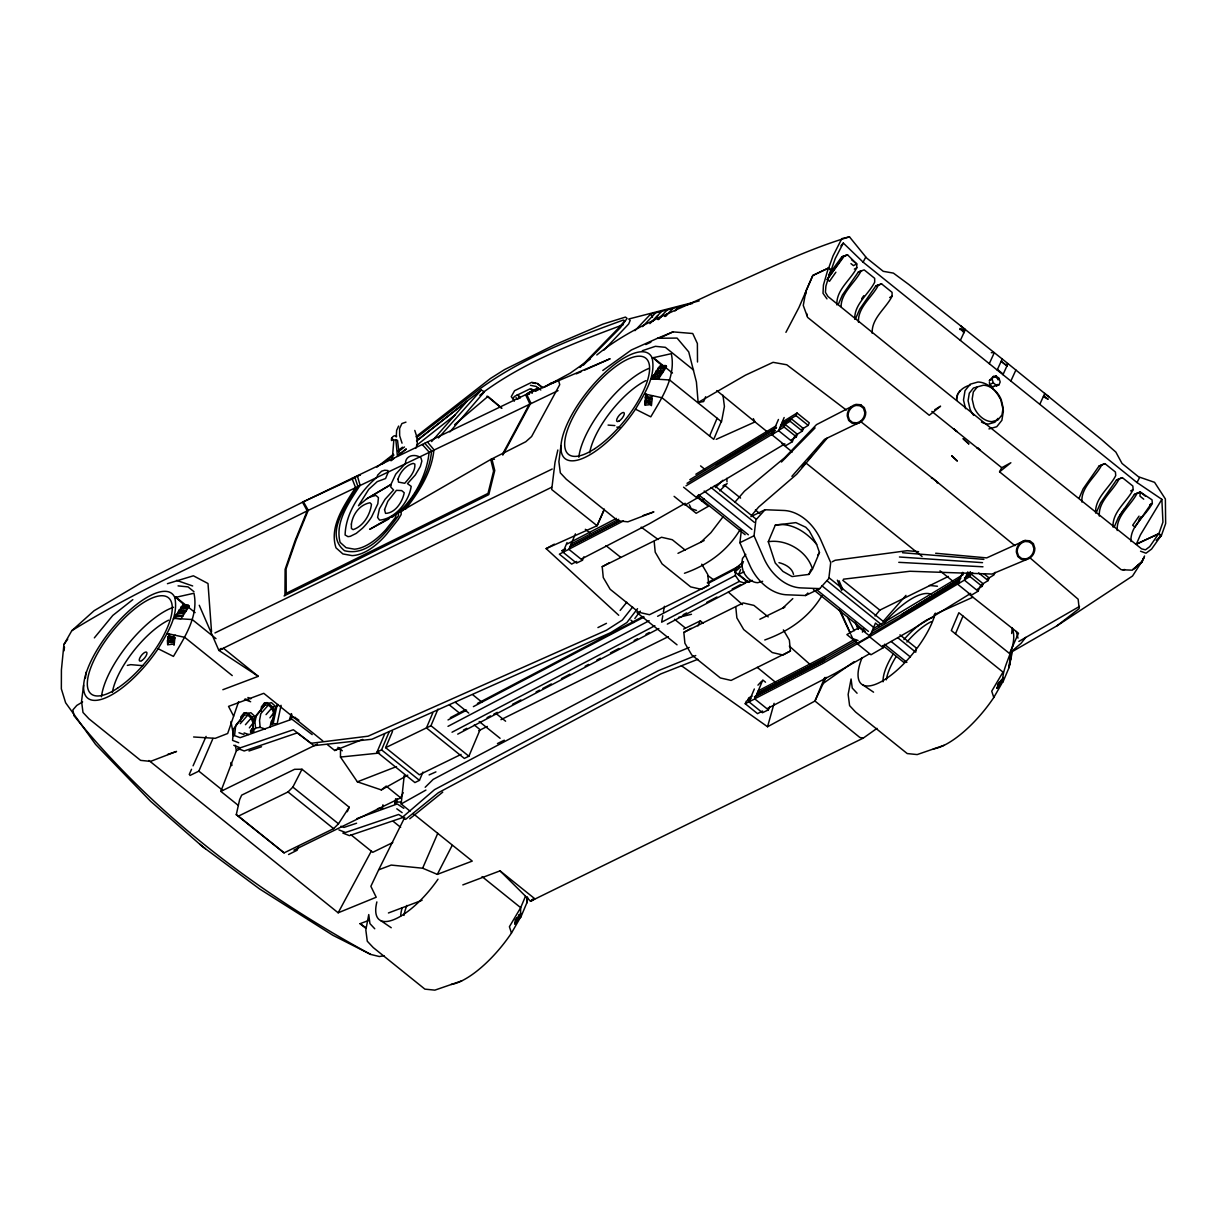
<?xml version="1.0" encoding="UTF-8"?>
<svg xmlns="http://www.w3.org/2000/svg" width="1227" height="1227" viewBox="0 0 1227 1227"><rect width="100%" height="100%" fill="white"/><g stroke="black" fill="none" stroke-linecap="round" stroke-linejoin="round"><path stroke-width="1.5" d="M407.763 775.157L381.321 789.927L357.379 781.829L340.477 757.059L340.493 749.866M747.749 581.184L745.065 583.3L739.375 581.383L735.372 575.494L735.372 569.098L739.406 565.923L707.289 582.794M451.015 984.468A67.132 24.571 -51.2 0 0 511.475 933.041L520.616 917.075L519.773 917.551A5.445 1.304 -64.6 0 0 520.509 916.86L520.677 907.673L525.463 896.339M933.333 748.915A67.132 24.571 -51.2 0 0 993.793 697.488L1002.934 681.506L1002.091 681.997A5.445 1.304 -64.6 0 0 1002.842 681.307C1001.615 664.727 1018.809 646.307 1012.244 628.009L1011.692 633.5M284.05 595.954L284.94 595.524L285.124 569.328L295.047 540.724L307.241 510.846L558.04 390.646M395.922 514.205L395.754 517.088L385.83 529.665A64.832 30.399 -61.5 0 1 354.419 549.175L346.106 547.702L340.109 542.365C334.726 521.536 349.434 501.92 360.109 485.278L357.348 475.785L360.37 475.202M398.484 512.717L398.407 515.831C386.244 532.457 368.238 556.751 344.542 550.724C323.315 533.99 348.085 503.147 357.885 486.352L354.741 477.027L357.624 476.49M401.214 511.153L401.137 514.558L398.069 519.665L386.658 534.098A70.445 35.629 -65.1 0 1 352.134 555.616L342.87 553.929L335.999 547.84C328.913 526.322 344.618 504.957 355.539 487.487L351.98 478.361M169.096 633.699C168.59 636.936 173.989 637.718 175.246 635.187M646.445 394.143C645.939 397.379 651.338 398.146 652.58 395.631M85.522 677.994L85.844 672.35M390.953 484.404L390.8 487.088L393.591 490.002L385.048 499.297L379.419 508.837L377.594 517.411L379.557 520.141C395.6 518.638 408.928 501.644 411.198 486.352L407.487 483.653L415.309 474.972L420.355 466.459L421.858 461.107L420.968 457.84L419.665 457.042C414.174 453.745 405.324 455.708 405.462 463.423L395.738 474.174L390.953 484.404L367.026 498.607L358.468 505.754L368.729 489.358L377.241 481.613L385.569 478.53L388.484 471.597L387.901 470.555L384.711 470.232L381.597 471.199L377.609 475.156L377.134 477.073C360.477 491.26 345.646 512.748 345.109 534.972L347.993 536.659L350.293 536.322L356.259 533.377L362.579 528.147A24.141 8.834 -51.2 0 0 371.582 516.95L377.839 503.76L378.437 497.656L375.907 495.401L369.818 497.042M240.569 721.292L240.829 716.859L243.713 713.27L246.55 712.611M250.477 731.998L252.777 727.887L253.069 723.04L251.167 718.148L247.808 715.08L244.265 715.004L235.753 725.234L234.556 735.587L240.139 737.672L291.934 719.206L312.179 734.59M261.136 711.246L261.397 706.829L264.28 703.224L267.118 702.565M273.437 716.231L273.636 712.994L271.734 708.102L268.376 705.034L264.833 704.958L256.32 715.188L254.971 722.32L255.599 728.01L253.544 730.632L252.823 726.2L254.219 718.685L264.833 704.958M970.112 385.14C963.379 386.75 955.787 392.579 957.014 400.324M392.272 459.512L393.852 439.833L397.517 440.278L399.327 455.386M1012.812 645.785L1012.919 644.973L1012.704 645.847M520.616 917.581L526.72 903.149L527.395 897.397M1002.934 682.028L1009.039 667.595L1009.714 661.844M527.043 900.802L526.95 901.676L527.641 898.225M1009.545 664.313L1010.143 660.187M1010.25 659.328L1010.404 658.347M1009.959 662.657L1010.143 661.077M1010.312 660.187L1010.588 657.457M1010.726 657.227L1010.849 656.123M1010.741 657.657L1010.404 658.577M1010.787 656.782L1010.987 655.816M1011.247 653.93L1011.14 655.034M1011.401 654.144L1009.361 665.847M1011.401 653.546L1011.861 650.678L1009.714 662.488M1011.815 652.074L1012.091 650.755M410.094 811.154L401.152 803.961L404.235 775.403M1009.606 662.626L1010.511 654.298L958.854 612.733L951.324 630.54L1002.996 672.105L991.723 691.169L993.793 697.488M645.816 401.014L646.184 397.901L647.074 398.959L652.258 398.392L651.89 401.505L649.865 401.582L649.39 402.839M646.966 402.64L648.27 400.708L648.025 402.732M650.387 402.916L651.307 401.704M650.893 401.428L649.344 400.554L649.052 403.054L651.767 402.517L651.414 405.631L650.525 404.588L645.325 405.155L645.693 402.042L648.316 402.993L648.608 400.493L644.788 401.183L645.019 405.125L646.322 401.306M750.893 516.644L765.034 509.742L783.317 510.447A43.835 32.178 64 0 1 821.277 541L830.71 562.58L828.823 578.5L819.713 588.623L805.556 595.524L787.305 594.819A43.835 32.178 64 0 1 749.344 564.282L739.896 542.687L741.369 530.294M819.713 588.623L801.461 587.917A43.835 32.178 64 0 1 763.485 557.365L754.038 535.77L755.924 519.849L765.034 509.742M64.003 650.847L64.479 647.058M516.49 919.544L517.411 917.658M516.598 920.541L514.757 923.962L516.659 920.863M517.457 919.1L516.291 921.14M997.106 688.194L998.042 684.221L997.827 685.034M997.52 684.865L999.269 682.12M999.775 684.298L999.928 683.178L998.456 685.954L999.714 683.991M998.916 684.988L997.076 688.408L998.977 685.295M999.1 683.623L999.637 681.982L998.655 684.344L1000.112 681.614L999.913 682.35M999.729 682.105L1001.385 680.034M1000.68 682.979L1000.971 680.724M1000.971 683.378L1001.83 679.267M83.62 685.126L81.549 701.261L82.991 712.442L88.927 718.807L140.599 760.372L150.553 761.384L176.535 751.445L167.639 754.436M395.646 798.67L394.803 804.206L396.643 801.983L397.073 798.731M560.969 445.57L558.883 461.705L560.34 472.886L566.276 479.236L617.948 520.815L627.902 521.828L653.884 511.889L643.209 515.463M584.758 370.063L610.126 358.744L525.585 394.711L303.422 501.766L140.982 582.963L94.111 610.709L71.795 630.693L63.911 644.528L61.411 669.911L61.35 688.868L65.614 702.749L95.568 744.375L150.538 801.216L202.424 846.523L259.51 888.9L332.747 935.219L370.631 954.407L379.373 956.539L384.051 955.741M1130.987 541.506C1129.868 525.908 1145.773 515.923 1152.337 503.377L1152.03 499.834L1140.251 492.027L1139.975 496.153L1143.733 499.19M604.052 510.202L597.089 525.723L551.705 489.527L555.018 462.334L557.84 450.002M289.557 719.497L291.305 717.488L291.781 714.16M278.084 704.497L275.001 708.531L271.857 724.743L273.146 723.608L277.103 705.034M968.41 593.638L1018.487 633.255L1009.652 653.101L1056.953 625.831L1132.536 576.015L1142.23 560.923M382.947 804.789L382.395 808.562L378.361 808.363L377.057 809.483M956.554 398.254L957.505 394.358M661.798 621.368L662.779 615.724M663.424 611.951L664.405 606.291M527.503 897.152L527.395 898.041M1011.984 651.169L1011.401 654.957M270.078 727.028L271.044 721.951L273.345 717.856M721.491 421.904L724.421 406.444L722.979 395.263M158.145 648.746C167.133 633.439 178.759 616.123 174.786 597.534L193.958 593.255C198.851 616.184 184.51 637.519 173.436 656.399L158.145 648.746A67.132 24.571 -51.2 0 1 89.617 699.344A67.132 24.571 -51.2 0 1 112.869 627.764A67.132 24.571 -51.2 0 1 174.786 597.534M526.72 903.149L527.457 899.652M635.494 409.174C644.482 393.867 656.108 376.566 652.135 357.962L671.307 353.683C676.2 376.628 661.859 397.962 650.785 416.843L635.494 409.174A67.132 24.571 -51.2 0 1 566.951 459.788A67.132 24.571 -51.2 0 1 590.218 388.192A67.132 24.571 -51.2 0 1 652.135 357.962M1009.039 667.595L1011.6 655.341L1011.14 651.706M349.204 807.228L338.483 823.792L333.606 828.639L284.097 852.872L236.274 814.682L239.633 799.605L241.673 795.142L294.572 769.314L301.995 769.252L325.692 788.102L349.204 807.228L347.272 811.722M182.102 605.908L183.268 604.681L184.863 605.08L182.67 605.847M661.092 365.615L659.789 366.873L660.617 365.109L662.212 365.523L660.939 365.447M681.414 665.724L767.55 726.752L774.099 703.301M394.864 803.578L395.922 799.943M1140.543 551.214L1146.018 553.208L1151.601 549.052L1160.972 535.831L1158.549 533.868L1149.714 546.644L1145.466 549.834L1141.57 548.837L949.422 394.818L827.964 296.505L825.418 292.302L825.909 286.075L830.74 270.109L828.302 268.161L823.44 285.001L823.01 293.299L826.952 298.882M281.075 705.31L277.179 723.823L273.146 723.608M289.664 719.053L291.274 713.623M1079.07 498.208L1083.15 488.821L1099.07 466.03L1104.929 463.622L1115.435 472.042L1115.726 475.585C1109.576 487.947 1094.607 497.993 1095.665 513.085M1096.478 512.211L1100.558 502.825L1116.478 480.033L1122.337 477.625L1132.843 486.045L1133.134 489.604C1126.984 501.95 1112.015 511.996 1113.073 527.104M1114.377 526.628L1118.472 517.242L1134.392 494.45L1140.251 492.027L1145.497 496.245M838.286 304.419L842.382 295.063L858.425 271.903L864.191 269.879L874.667 278.33L874.698 282.179C868.593 294.419 853.839 304.403 854.82 319.342M855.694 318.422L859.79 309.066L875.833 285.906L881.584 283.882L892.075 292.348L892.106 296.182C886.001 308.422 871.247 318.406 872.228 333.361M238.636 701.629L227.67 733.501L215.262 738.332L193.605 736.982M785.924 332.348L798.915 307.563L812.857 275.492L828.746 267.915L833.01 255.937L841.814 238.636L849.483 236.857L866.676 258.053L883.241 271.32L893.409 273.115L908.778 284.449L1005.112 361.305L1101.125 439.22L1115.864 452.103L1122.03 463.453L1138.503 476.782L1154.561 482.334L1165.374 498.975L1165.65 523.576L1161.386 535.57L1159.331 537.395M238.36 805.464L220.845 791.384L236.366 750.786L235.354 745.295M960.373 340.385L965.388 329.48L959.836 329.48M997.183 370.033L1002.229 358.99M1002.965 374.68L1007.996 363.637L1007.198 363.652M1015.895 370.017L1010.864 381.03M1039.79 404.297L1044.806 393.376M298.544 846.753L297.118 850.25L288.56 854.513M1139.561 477.564L1137 482.533L1161.862 499.343L1162.935 522.135L1158.917 533.576L1155.803 535.585M865.695 257.195L863.118 262.164L1137 482.533M705.663 396.72L703.654 401.582L698.148 402.456L696.415 381.996L688.73 351.919L677.059 338.069L657.503 338.284L631.338 350.002L602.794 370.493M824.743 677.488L814.958 701.031L767.55 726.752M422.947 772.074L419.45 780.357L414.925 782.565L377.026 752.074L384.726 733.838M377.026 752.074L381.551 749.866L389.25 731.629M461.076 754.406L419.343 774.789L385.631 747.672L392.502 731.415M432.748 712.994L426.444 727.933L464.343 758.424L468.883 756.215L480.094 729.666L474.266 724.973M385.631 747.672L430.968 725.724L437.978 709.129M583.899 556.813L582.442 560.264L576.552 563.116L562.994 552.196L567.043 542.595M562.994 552.196L568.883 549.343L575.432 533.852M697.78 497.733L708.439 506.26L696.169 513.285L685.54 504.772L697.135 498.07L698.592 494.619M794.406 436.781L792.32 441.72L785.571 445.754L771.844 434.695L778.593 430.677L784.145 417.517M779.206 430.017L784.114 427.027L785.188 424.481L797.397 434.297L796.323 436.843L791.43 439.849M780.326 427.257L790.127 421.26L791.2 418.714L803.409 428.53L802.335 431.076L795.817 435.094M781.308 424.557L795.986 415.57L797.059 413.008L809.268 422.84L808.194 425.386L801.676 429.389M752.427 580.417L747.243 581.828L734.896 571.905L736.813 567.395L743.501 561.613M742.872 563.116L741.599 566.122L734.896 571.905M748.639 582.304L738.639 574.42L740.663 569.619M768.286 541.721L775.295 525.141L795.863 522.625L805.756 527.227L809.268 530.938L816.63 544.343L819.467 552.564L812.458 569.144L808.9 574.405L792.059 576.552L782.949 571.429L775.234 563.024L768.286 541.721C786.369 538.791 807.504 551.322 812.458 569.144M762.596 711.016L757.534 713.639L745.234 703.731L746.277 701.231L749.651 699.482M769.835 706.415L768.378 709.866L762.473 712.718L748.915 701.798L754.329 688.991M748.915 701.798L754.82 698.945L762.811 680.003L765.525 682.197M808.9 574.405L811.001 569.42M862.397 632.12L863.808 628.761M884.636 644.313L883.179 647.764L870.971 654.758L857.428 643.868L869.636 636.874L875.464 623.071L879.529 626.337M980.174 586.261L978.088 591.184L971.339 595.218L957.612 584.175L964.361 580.141L967.827 571.92M965.02 579.527L969.913 576.521L970.986 573.975L983.195 583.791L982.121 586.353L977.229 589.359M981.615 584.604L988.134 580.57L989.207 578.024L983.778 573.669M995.066 572.334L993.993 574.88L987.49 578.899M709.589 436.014L717.12 418.223M955.465 633.853L962.98 616.061M993.318 376.413L989.253 380.615L992.122 379.22L993.318 376.413L996.171 376.06L999.023 378.361L1000.189 381.965L998.993 384.772L996.125 386.168L997.29 384.45M189.94 775.495L198.835 771.139L212.961 738.455M148.942 760.51L338.161 912.796L376.214 897.244L370.861 886.308L378.683 869.82L391.198 865.081L422.64 868.21L437.778 833.302M771.844 434.695L778.455 419.465M957.612 584.175L962.75 572.319M184.617 605.632L189.173 605.985A1.702 1.058 -11.8 0 0 188.391 605.524L185.231 605.571M663.071 365.953L663.96 365.661A2.209 1.058 -10.1 0 1 665.448 365.585L666.522 366.428A1.702 1.058 -11.8 0 0 665.74 365.968L662.58 365.999M604.313 509.098L597.089 525.723L546.153 548.622L618.73 615.279M189.234 774.498L191.535 769.298M193.068 765.832L206.105 736.399M826.093 677.335L814.958 701.031L859.82 737.458L863.225 738.133L876.998 728.363M1143.549 558.132L1141.923 561.552L1133.119 569.374L1142.092 561.889L1144.239 557.181M398.637 426.045L396.643 430.34L396.229 436.965L396.658 436.045C391.336 433.806 390.002 443.622 392.87 439.588M415.692 448.392L417.241 445.079L417.18 437.901L414.787 430.416M697.964 625.908L700.326 620.862L703.24 623.255M989.284 363.667L994.315 352.655L991.309 352.67M1143.012 559.282L1144.576 556M293.882 850.158L400.677 797.841L403.177 792.734M378.683 869.82L404.772 817.32M236.274 814.682L238.421 816.124L288.023 791.952L292.854 787.09L301.995 769.252M422.64 868.21L437.318 874.376L452.149 845.464M863.118 262.164L843.317 243.038L835.28 258.498L831.231 269.909L828.746 267.915M502.717 453.852L529.711 403.53L525.585 394.711L529.374 394.312M502.794 455.11L530.816 402.993L526.613 394.22M999.56 471.843L1001.753 467.702L1010.864 462.748L999.56 471.843L1121.217 569.727L1132.291 570.172L1142.092 561.889M183.038 605.816L184.71 605.218L183.743 605.172C180.522 606.89 186.458 606.675 184.081 608.515L182.424 608.362L182.869 607.687M661.614 366.152L663.531 366.382A1.779 1.104 -11.8 0 1 664.482 366.091L666.353 366.858L663.792 370.937L657.641 370.401L659.206 368.023L661.43 368.944C663.347 366.965 657.381 366.766 662.059 365.661M338.161 912.796L371.428 850.94M520.616 913.087L519.527 917.275L520.616 916.554M1002.934 677.534L1001.846 681.721L1002.95 681M1161.862 499.343L1140.389 534.926L1136.294 544.297L1158.917 533.576L1161.386 535.57M998.057 379.925L999.023 378.361L997.934 378.882L996.477 377.701M181.857 607.595L180.292 609.957L186.443 610.509L189.004 606.429L187.133 605.663A1.779 1.104 -11.8 0 0 186.182 605.954L184.265 605.709M179.495 613.301L180.691 612.028L182.209 612.595L180.522 613.377M182.869 608.224L183.835 607.227L183.866 608.301M181.949 613.515L183.835 612.304L182.976 613.607M653.792 376.198L652.212 378.591L658.378 379.128L659.957 376.735M654.282 375.462L657.12 371.183L659.559 371.398L656.414 373.882L658.654 373.146L660.525 374.25L661.614 372.594L660.264 372.487L660.893 371.52L663.27 371.735L660.433 376.014L654.789 376.842M654.819 376.29L654.359 376.98L658.93 376.658M660.494 372.671L659.282 373.944L661.184 372.732M658.27 377.149L659.681 376.137M659.42 375.922L659.865 375.247L655.739 374.895L653.147 375.554L651.89 378.56L654.697 375.692M1124.193 509.052L1119.76 515.386M817.688 555.187L819.467 552.564M835.894 272.195L829.498 281.305L827.197 279.48L843.271 256.351L846.277 255.461M828.808 274.71L841.799 256.857L847.55 254.833L856.753 263.928L856.799 267.762C850.679 280.001 835.924 289.986 836.906 304.94M861.17 270.768C855.265 282.731 841.247 292.317 841.078 306.581M878.578 284.771C872.474 297.133 857.489 307.195 858.501 322.272M861.661 298.728L863.777 295.692M1101.769 464.88C1095.634 477.104 1080.803 487.104 1081.907 502.073M1119.177 478.883C1113.042 491.107 1098.211 501.107 1099.315 516.076M1137.076 493.3C1130.957 505.524 1116.125 515.509 1117.23 530.493M1139.039 516.122L1132.674 525.248L1134.96 527.104L1151.049 504.006M63.911 644.528L67.73 639.098M827.197 279.48L844.544 255.722M1138.978 519.558L1141.141 516.598M634.834 618.485L640.31 611.138M723.163 516.613L710.908 532.687L700.632 542.395M249.357 727.872L253.069 723.04M269.925 717.826L273.636 712.994M637.534 608.684L626.874 622.549L610.847 632.565L371.934 739.252L313.974 745.633L297.241 732.887L244.188 750.97L237.67 748.439M740.019 529.788C727.366 550.923 707.504 565.248 684.451 573.27M821.921 595.693C809.053 617.503 788.286 631.629 764.758 639.973M1025.711 637.396L1021.14 643.27L1009.652 653.101M632.595 607.058L622.334 620.049L606.46 630.249L368.131 736.185L311.06 743.286L293.345 729.743L240.262 747.826L233.759 745.28M516.95 917.689L515.294 919.759L514.788 923.762L516.444 921.692M519.144 914.928L517.641 917.535M519.067 915.587L518.208 918.916L518.73 918.271M518.653 918.195L519.266 914.775L518.745 918.977L516.95 921.216L518.852 918.118M516.521 921.017L517.595 918.732L516.981 921.002L518.638 918.931M1001.477 680.08L1000.526 683.362L1000.971 682.626M998.701 684.881L999.775 683.531M1001.063 683.424L999.284 685.663L1001.171 682.549M244.265 715.004L233.651 728.731L232.563 740.372L238.713 742.749M250.415 730.847L252.777 727.887M254.066 728.945L251.182 732.534L254.035 731.875M745.786 554.343L742.519 558.408L741.568 564.343L743.117 570.969A16.841 12.362 64 0 0 757.703 582.702L762.642 581.307M958.18 393.238L960.235 390.677M977.336 386.919L973.333 391.904L972.167 399.174L974.054 407.272A20.614 15.123 64 0 0 991.907 421.643L997.965 419.925L1001.968 414.941L1003.134 407.686L1001.232 399.573A20.614 15.123 64 0 0 983.379 385.217L973.456 388.008L969.299 393.177L968.088 400.708L970.051 409.128A21.396 15.706 64 0 0 973.701 415.386M997.98 418.376L994.867 422.257L988.594 424.036A21.396 15.706 64 0 1 981.431 422.073M620.156 610.433L626.813 602.212M402.502 510.831C416.413 493.515 429.665 473.591 431.597 450.907L424.757 443.284M405.385 509.358C418.882 491.95 431.858 472.165 433.929 449.711L427.425 442.011M875.035 615.985L879.836 610.126L948.394 576.429M802.197 467.088L805.817 462.656M808.24 459.696L811.875 455.278M815.51 450.846L817.918 447.886M821.553 443.468L823.977 440.508M94.341 637.871L112.792 615.433L132.823 599.62M751.63 515.371L758.608 507.073L796.645 474.282L827.427 437.855M449.88 431.919L484.389 391.796L481.245 390.033L416.551 440.754M840.878 245.875L843.317 243.038M734.789 502.334L744.467 491.168L784.59 457.763L816.476 424.649L851.507 406.582M245.461 724.697L251.167 718.148M266.029 714.651L271.734 708.102M240.262 723.685L247.808 715.08M268.376 705.034L260.83 713.639L259.541 720.418L260.139 727.366L265.247 729.007M883.379 621.153L905.971 595.356M431.613 441.582L467.257 401.045L416.628 440.953M791.906 476.321L824.59 439.343L861.492 421.49M438.468 437.962L481.245 390.033M931.462 478.346L931.999 477.763L1014.836 545.632M937.244 483.009L937.781 482.41L860.372 421.321M805.556 595.524L807.841 592.994M697.013 498.469L699.451 495.861M757.964 685.141L761.599 681.292M634.942 330.661L650.617 314.112L692.626 303.422M642.534 326.612L655.601 312.9M665.08 316.489L667.626 313.805L665.08 316.428M701.583 501.322L704.083 498.699M649.911 323.606L661.614 311.397M658.301 319.097L667.396 309.771M580.095 367.44L618.224 328.437L624.834 320.784L623.255 320.078C573.684 338.131 522.779 357.686 479.818 388.882L416.505 437.686M603.899 350.14L628.684 323.989L630.172 320.4L628.761 319.005L699.175 300.906M665.371 316.259L673.056 308.422M583.423 365.171L620.341 327.716L627.074 318.391L625.494 317.072L602.932 324.112L554.604 344.848L504.619 369.557L490.493 378.468L416.045 436.628M781.461 462.027L815.096 427.901M674.988 310.968L679.022 306.965M425.186 787.274L433.192 779.375L658.332 660.264L689.206 647.442M715.372 487.594L722.872 480.278M719.666 490.861L727.166 483.53M1156.217 540.371L1160.972 535.831M533.085 899.958L530.555 901.201L500.033 870.863L462.824 884.897M792.811 598.607L782.519 608.316L784.851 607.089M863.225 738.133L530.555 901.201L533.07 898.962M454.573 424.711L487.963 396.428L501.889 408.208M222.854 689.712L258.284 676.338L218.851 650.387L221.136 648.5L218.851 650.387L199.249 605.264M596.797 354.986C631.046 326.98 673.362 312.103 712.795 293.1C758.117 274.004 802.397 250.814 849.483 236.857M409.757 818.792L442.748 792.136M416.52 445.416L455.202 414.864M398.76 455.033L406.214 449.174M390.984 460.8L393.99 458.438M398.499 454.895L406.03 449.005M381.321 789.927L385.569 786.599M376.919 467.15L393.468 454.235M397.977 450.723L402.502 447.195M479.849 395.324L484.389 391.796M1056.953 625.831L1079.177 608.623L1078.15 599.221L1029.898 557.779M381.842 464.404L393.898 455.11M398.422 451.628L404.45 446.981M483.637 392.042C525.463 361.551 575.11 342.578 623.316 324.68M535.57 391.152L539.604 389.066M590.34 358.959L570.34 373.085L547.058 385.723M822.703 683.776L854.007 661.752M544.405 387.349L547.518 385.217M71.795 630.693C146.596 584.251 228.728 550.417 307.241 510.846L302.532 502.211M1079.515 606.414L1018.855 641.43M963.318 574.543L873.578 628.5M872.504 631.031L901.952 614.328L960.618 578.101M967.137 574.083L970.388 572.073M970.726 593.377L912.136 629.482L882.596 646.322M775.863 426.014L695.847 474.22M782.381 422.011L797.059 413.008M776.415 427.563L689.819 479.696M784.897 443.852L696.691 496.72M901.952 614.328L960.695 578.239M967.213 574.221L970.48 572.211M869.744 634.65L900.833 616.997L959.575 580.985M964.468 577.978L970.986 573.975M900.894 616.859L959.606 580.785M966.14 576.767L972.658 572.764M958.486 583.531L870.25 636.384M716.016 464.711L776.492 427.702M781.4 424.711L791.2 418.714M775.387 430.462L687.043 483.3M774.314 433.008L685.97 485.846M934.759 409.695L940.572 406.183L929.268 415.278L807.611 317.394L803.271 305.431L805.863 291.136L812.795 275.431L828.302 268.161M82.623 701.936L76.78 705.433L72.868 709.927L74.003 715.724C154.265 815.081 258.912 893.563 370.631 954.407M366.505 498.975L390.938 484.68M698.148 402.456L745.433 375.186L773.071 362.333L786.768 364.772L846.308 410.033M722.841 486.015L725.724 484.358M685.218 503.269L649.16 523.868L581.782 558.837M853.915 639.727L826.062 655.632L758.24 690.832M856.063 640.525L824.973 658.193L757.197 693.332M856.584 642.258L823.854 660.862L754.452 696.844M858.777 642.933L822.719 663.531L755.341 698.485M869.483 653.792L835.035 673.439L767.642 708.393M532.61 390.462L527.533 393.499L537.993 387.824L540.816 389.987M327.272 744.513L334.726 750.51L339.496 747.81M401.152 803.961L425.922 790.081M854.36 269.112L856.799 267.762M889.667 297.532L892.106 296.182M517.947 395.094L520.263 397.655L517.303 399.296L516.015 397.579M555.57 381.168L558.76 381.26L559.742 384.634L531.613 436.521L525.769 441.751L490.723 459.481L369.664 529.358L388.913 518.944M701.737 564.19L707.734 574.435L708.792 585.279L649.466 614.727L638.715 612.258L610.126 589.251L603.27 577.549L602.212 566.705L609.574 562.626M602.212 566.705L661.537 537.257L672.289 539.727L685.157 550.079M708.792 585.279L701.43 589.359L690.678 586.889L662.074 563.883L655.218 552.181L654.16 541.322M783.363 629.88L789.36 640.111L790.433 650.97L731.093 680.418L720.341 677.948L691.752 654.942L684.896 643.239L683.838 632.38L691.2 628.316M683.838 632.38L743.163 602.932L753.915 605.402L768.209 616.905M790.433 650.97L783.056 655.034L772.304 652.565L743.715 629.558L736.86 617.871L735.786 607.012M546.153 548.622L554.343 544.159M530.555 901.201L534.895 898.824L500.033 870.863M392.134 517.211C411.766 503.975 427.165 475.754 429.082 452.042L422.257 444.496M1130.634 490.923L1133.134 489.604M1149.822 504.711L1152.337 503.377M450.355 717.657L465.57 709.681M477.395 703.47L643.055 616.506M448.008 719.942L466.613 710.188M473.377 706.629L644.098 617.012M708.332 583.285L735.372 569.098M448.008 726.338L649.16 620.739M657.611 616.307L735.372 575.494M452.027 732.228L654.865 625.739M661.629 622.196L739.375 581.383M463.423 730.096L466.812 728.317M487.088 717.672L490.478 715.893M493.852 714.129L497.242 712.35M512.457 704.359L520.908 699.927M536.122 691.936L539.497 690.172M542.871 688.393L551.322 683.96M561.475 678.638L569.926 674.19M585.141 666.215L588.515 664.436M596.966 660.003L600.356 658.224M610.494 652.902L618.945 648.454M634.16 640.479L637.534 638.7M645.985 634.267L649.374 632.488M683.178 614.742L686.553 612.963M706.844 602.319L716.982 596.997M732.197 589.006L740.648 584.573M744.022 582.794L747.412 581.031M457.717 734.145L658.868 628.561M667.319 624.114L745.065 583.3M567.288 543.914L616.445 518.392M571.322 543.914L618.73 519.297M561.813 550.8L565.187 549.036M570.264 546.414L619.359 520.954M562.104 550.8L565.463 549.052M570.524 546.429L619.39 521.046M564.405 551.552L559.359 554.175L571.659 564.083L576.721 561.46M569.466 548.929L623.377 520.954M832.197 561.797L835.142 560.279L907.29 550.678L918.64 551.705M752.12 696.108L748.731 697.856L747.672 700.356L751.062 698.608M757.197 693.47L824.927 658.301M754.712 696.859L823.792 660.97M745.234 703.731L750.28 701.108M597.932 627.58L606.46 623.347M284.94 595.524L488.806 494.619L494.757 470.524L491.858 458.852M478.775 730.678L487.303 726.43M500.969 719.666L668.286 636.66M551.521 487.334L221.397 649.16M683.562 629.114L700.326 620.862M236.366 750.786L239.786 749.099M220.845 791.384L317.471 744.053M497.441 743.562L504.328 740.203M995.097 376.582L996.171 376.06L995.726 377.103L992.674 377.072M989.407 382.026L989.683 384.588L993.287 382.824L996.14 385.125L998.993 384.772M989.683 384.588L992.52 386.888L996.14 385.125M677.979 553.331L704.145 540.555M739.896 542.687L754.038 535.77M738.639 574.42L743.915 571.859M748.501 582.365L752.059 580.632M759.866 619.252L784.39 607.273M392.763 842.55L372.747 852.32L350.784 834.651M214.955 632.933L552.211 469.021M716.231 439.343L755.019 421.919L766.936 431.536M934.161 614.696L972.888 597.227M354.71 477.84L303.422 501.766L308.238 510.279L296.029 540.187L286.09 568.837L286.228 593.285L488.009 493.407L493.591 471.076L490.723 459.481L494.466 459.251M645.785 344.557L650.877 342.18M659.39 338.207L672.994 331.873L692.749 333.514L697.381 343.514L697.503 362.011M1136.478 544.006L1158.549 533.868M843.424 579.19L909.928 571.261L992.029 574.052L1026.048 559.742A10.874 10.107 -60.8 0 0 1034.852 548.239L1033.395 543.653L1029.836 540.8L1025.143 540.447L986.723 557.886L935.664 553.254M429.113 774.927L435.922 771.89M576.307 373.836L581.383 371.566M1104.929 463.622L1099.07 466.03M1122.337 477.625L1116.478 480.033M1140.251 492.027L1134.392 494.45M218.851 650.387L223.651 648.393L258.284 676.338M657.503 338.284L672.994 331.873M695.755 655.525L658.255 670.709L434.573 789.636L402.701 817.029L398.637 814.467L345.508 832.489L338.943 829.927M847.55 254.833L841.799 256.857M881.584 283.882L875.833 285.906M185.722 605.509L186.611 605.233A2.209 1.058 -10.1 0 1 188.099 605.141L188.36 605.202M697.795 659.313L660.755 673.945L438.376 792.703L405.616 819.36L402.548 817.611L349.388 835.633L342.839 833.056M334.726 750.51L362.732 739.39M357.379 781.829L396.536 766.584M437.318 874.376L472.257 861.093L413.054 813.532M365.845 928.348L360.063 923.686L368.928 920.342M388.422 912.98L422.073 900.281M549.067 384.143L554.374 382.164M550.202 383.576L555.478 381.628M540.509 388.744L539.527 389.097L536.306 386.49L530.463 385.309M356.98 818.562L397.241 803.946L403.821 808.332M944.008 745.326L917.167 754.574L907.213 753.562L855.541 711.997L849.605 705.632L848.148 694.451L851.078 679.006L852.259 688.071L857.075 693.224M461.689 980.894L434.849 990.143L424.895 989.131L373.223 947.551L367.272 941.201L365.83 930.02L368.76 914.56L369.94 923.624L374.756 928.778M405.953 422.134L401.904 423.545L399.588 428.514L399.649 435.708L402.042 443.177M391.459 438.269L392.64 438.898M248.989 750.985L261.535 746.737M642.258 350.738L655.417 346.321L665.371 347.333L693.592 370.048M356.582 823.225L343.989 827.412L340.876 826.231M858.425 271.903L861.707 270.876M167.424 583.684L193.391 575.8L208.007 583.515L211.535 631.721M988.947 428.929L996.738 426.72L1001.892 420.309L1003.395 410.953L1000.956 400.523M678.5 617.38L691.476 614.282M268.59 703.316L271.428 702.657L275.523 706.384L272.685 707.043L268.59 703.316L264.28 703.224M248.023 713.347L250.86 712.703L254.955 716.43L252.118 717.089L248.023 713.347L243.713 713.27M127.347 665.402L130.722 664.651L142.715 665.663M992.52 386.888L993.609 386.674M255.599 728.01L260.139 727.366M1122.782 569.788L1124.898 569.527M661.966 366.075L665.724 365.661M340.477 757.059L379.557 753.025M775.295 525.141C791.354 521.92 806.814 532.441 816.63 544.343M291.305 717.488L295.278 717.366M396.643 801.983L400.523 802.075M650.739 379.281L652.396 378.959A3.098 1.933 -11.8 0 1 653.838 378.99L669.589 379.971L721.246 421.551L713.731 439.358L662.059 397.778L646.108 394.281A5.445 4.463 -28.1 0 0 646.353 395.754L644.635 393.729M173.39 618.853L175.047 618.515A3.098 1.933 -11.8 0 1 176.489 618.546L192.24 619.543L215.998 638.653M898.777 562.334L982.98 566.797M899.437 556.997L982.52 562.641M608.071 425.079L614.865 425.585M1026.048 559.742L1021.355 559.389L1017.797 556.537L1016.324 551.966A10.874 10.107 -60.8 0 1 1025.143 540.447M902.551 552.733L983.885 559.374M929.36 585.432L937.428 586.245M178.068 585.877L188.022 586.889L193.958 591.675M616.798 427.103L620.248 427.61M532.533 382.87L535.862 383.514M167.286 633.285L169.019 635.325A5.445 4.463 -28.1 0 1 168.759 633.838L184.71 637.334L232.24 675.586M531.107 389.296L533.76 390.033M778.961 562.656C785.065 564.159 791.982 567.779 793.532 574.374M696.507 510.463L691.23 508.668L689.344 504.772M244.096 732.933L248.774 734.528M176.596 580.356L192.67 585.969M858.026 640.494L852.765 638.638L850.94 634.727M238.958 732.749L243.974 734.528M244.48 699.39L250.645 701.752M245.385 698.991L248.774 700.387M247.9 697.488L250.829 698.823M1003.226 374.128L997.444 369.48M1043.425 396.643L1048.165 399.296L1043.824 395.784M863.164 685.111L873.563 692.181M380.845 920.664L391.244 927.75M360.063 923.686L366.229 927.888M295.968 718.117L298.959 720.264M396.796 808.808L402.149 812.673M641.184 527.15L658.178 539.497M707.611 575.417L713.792 579.911M1007.091 365.937L1001.247 361.444M1044.714 393.622L1049.146 396.888M585.31 529.282L589.742 532.779M605.969 545.647L620.724 557.334M337.9 747.274L342.302 750.786M537.533 383.821L541.552 387.042M535.984 390.615L529.987 388.882L514.297 396.52L513.177 398.637L514.297 400.861M630.893 620.172L633.792 622.488M338.483 823.792L292.854 787.09M238.421 816.124L284.097 852.872M964.391 331.888L960.035 328.391L963.993 332.732M850.94 263.606L853.455 265.615L856.753 263.928L851.507 259.695M922.06 556.46L805.664 462.794M940.005 570.846L953.456 581.644M333.606 828.639L288.023 791.952M931.845 411.444L1001.753 467.702M795.986 415.57L808.194 425.386M790.127 421.26L802.335 431.076M978.64 572.932L988.134 580.57M784.114 427.027L796.323 436.843M969.913 576.521L982.121 586.353M778.593 430.677L792.32 441.72M964.361 580.141L978.088 591.184M653.239 357.578L672.473 373.054M700.571 465.892L705.019 469.466M724.267 484.972L740.571 498.085M755.387 510.003L759.835 513.576M842.796 580.325L879.836 610.126M714.451 485.585L756.231 519.205M828.992 577.748L885.173 622.948M899.943 634.85L916.216 647.933L915.756 652.212L898.026 637.933M711.016 487.472L754.283 522.288M827.059 580.831L881.753 624.85M704.16 491.03L751.906 529.435M821.707 585.601L873.44 627.242M891.185 641.522L910.403 656.982M699.129 495.171L748.363 534.788M816.676 589.742L868.409 631.384M884.682 644.466L906.86 662.319L903.609 662.212L882.919 645.555M697.381 496.26L745.126 534.681M813.424 589.65L865.173 631.276M683.592 487.18L697.135 498.07M869.636 636.874L883.179 647.764M542.978 387.839L537.564 383.484L531.736 382.303L514.573 390.707L511.26 396.658L514.251 400.769M674.098 496.352L684.927 505.064M674.513 619.267L684.911 627.641M568.883 549.343L582.442 560.264M754.82 698.945L768.378 709.866M636.92 612.549L677.028 644.819M472.916 694.896L481.828 702.074M496.674 714.022L505.601 721.2M455.355 702.304L468.76 713.102M479.205 721.507L500.079 738.301M449.481 705.034L459.68 713.24M430.968 725.724L468.883 756.215M381.551 749.866L419.45 780.357M175.89 597.135L195.124 612.61M322.839 740.939L263.759 693.316L228.544 706.384L233.621 716.108M482.058 876.599L520.677 907.673L509.404 926.722L511.475 933.041M393.33 821.446L400.662 827.335M198.835 771.139L222.654 790.326M1007.03 366.091L1001.309 361.29M781.829 443.56L792.259 451.981M386.122 786.047L400.677 797.841M757.243 667.365L776.231 682.872M716.798 390.6L755.019 421.919L753.332 418.652M486.981 396.152L501.475 408.131M530.693 391.95L532.242 393.253M961.032 325.999L965.281 329.71M652.825 357.64L659.697 363.667M175.476 597.196L183.728 604.436M728.347 592.074L742.519 604.635M789.314 646.092L810.572 664.927M517.273 394.573L520.263 397.655M650.617 314.112L652.534 317.164M847.688 617.304L854.191 630.709M839.069 609.512L850.158 633.055M855.127 622.074L858.317 628.899M840.556 611.153L850.48 633.485M839.053 580.8L842.719 589.328M837.351 580.172L841.753 590.402M856.047 624.16L858.317 629.405M272.685 707.043L274.986 712.994M252.118 717.089L254.418 723.04M992.122 379.22L993.287 382.824M232.01 765.326L231.105 762.519L231.29 765.679M1016.278 631.476L1017.996 638.117M205.461 848.777L199.679 844.115M965.542 408.698L963.502 399.987L965.02 390.646L970.174 384.22L977.965 382.011A26.549 19.479 64 0 1 1000.189 398.836M230.967 721.522L233.667 736.154M806.737 313.529L806.998 315.707M395.83 439.542L397.425 456.275M726.752 478.331L727.028 481.797M578.822 457.211A66.197 24.233 -51.2 0 1 649.068 368.376M589.712 452.778A56.197 20.568 -51.2 0 1 645.923 380.615M101.473 696.767A66.197 24.233 -51.2 0 1 128.022 644.359A66.197 24.233 -51.2 0 1 173.528 607.273M112.363 692.35A56.197 20.568 -51.2 0 1 168.574 620.187M935.311 613.117A56.948 20.844 -51.2 0 1 883.701 680.233A56.948 20.844 -51.2 0 1 862.136 657.58M884.053 623.009A56.948 20.844 -51.2 0 1 931.339 594.359M886.308 679.85A45.031 16.472 -51.2 0 1 896.139 656.583M906.937 642.012A45.031 16.472 -51.2 0 1 931.416 621.583M883.057 681.813A45.031 16.472 -51.2 0 1 893.133 654.16M903.931 639.589A45.031 16.472 -51.2 0 1 933.824 617.12M438.008 879.192A56.948 20.844 -51.2 0 1 393.008 919.943A56.948 20.844 -51.2 0 1 376.873 901.922M403.99 915.419A45.031 16.472 -51.2 0 1 406.904 905.434M400.708 916.017A45.031 16.472 -51.2 0 1 402.165 907.873M384.542 509.65L385.539 513.377C395.324 513.193 402.609 501.598 404.22 492.733L401.689 490.601L396.413 490.34L387.839 501.291L384.542 509.65M398.008 479.159L398.499 482.119L404.726 483.285C409.327 477.963 415.508 471.613 414.849 464.097L413.177 463.392C405.784 465.355 400.232 472.027 398.008 479.159M805.924 291.182L805.357 294.679L805.924 291.182M351.382 524.067L351.397 528.454L353.069 529.65C363.453 526.26 370.186 514.68 371.474 504.297L369.956 502.748C359.695 504.742 352.855 514.036 351.382 524.067M167.439 640.739L167.67 644.681L168.068 641.322L169.387 641.43L167.439 640.739M167.93 636.614L168.145 640.555L168.544 637.212L169.863 637.304L167.93 636.614M168.344 641.598L167.976 644.712L173.176 644.144L174.065 645.187L174.433 642.074L171.703 642.611L171.995 640.111L174.541 641.061L174.909 637.948L173.789 638.838L169.725 638.515L168.835 637.473L168.467 640.586L171.259 640.065L170.967 642.549L168.344 641.598M169.679 641.66L170.691 642.288L170.921 640.264L169.679 641.66M170.139 637.764L173.513 638.561L174.94 637.718L170.139 637.764M172.102 641.859L174.449 641.828L172.102 641.859M172.823 644.359L172.823 644.359M645.279 397.057L645.494 400.999L645.893 397.64L647.212 397.747L645.279 397.057M647.488 398.208L650.862 399.005L652.289 398.146L647.488 398.208M650.172 404.803L650.172 404.803M661.675 367.931L660.203 368.652L661.675 367.931M187.501 607.212L186.55 608.73L184.878 608.577L186.228 606.874L187.501 607.212M664.85 367.655L663.899 369.174L662.227 369.02L663.577 367.302L664.85 367.655M956.216 430.708L953.471 428.744L956.983 431.582L956.216 430.708M963.21 438.791L968.763 443.867L963.21 438.791M977.796 448.07L980.358 450.37L976.845 447.548L977.796 448.07M175.798 615.11L174.541 618.117L176.243 615.555L177.578 615.678L175.798 615.11M179.111 610.095L176.611 615.003L179.556 610.54L182.332 610.785L179.111 610.095M181.213 606.951L179.97 609.926L181.657 607.396L182.992 607.503L181.213 606.951M176.443 615.755L174.863 618.147L181.029 618.684L182.608 616.307L176.443 615.755M179.771 610.739L176.933 615.034L183.084 615.571L185.921 611.291L182.9 610.433L182.593 612.012L183.344 610.877L186.044 611.123L183.544 611.077L182.915 612.043L184.265 612.166L183.191 613.807L181.305 612.702L179.065 613.439L182.209 610.969L179.771 610.739M177.7 616.015L182.716 616.138L177.7 616.015M656.46 370.539L653.96 375.447L656.905 370.983L659.666 371.229L656.46 370.539M658.562 367.394L657.319 370.355L658.991 367.824L660.341 367.947L658.562 367.394M657.105 373.345L659.559 373.039L657.105 373.345M660.249 370.876L659.942 372.456L660.693 371.321L663.393 371.551L660.249 370.876M951.707 455.8L957.183 460.907L951.707 455.8M657.595 316.045L652.442 321.52L657.687 315.999M661.982 315.6L658.132 319.664L662.028 315.584M859.115 627.549L846.875 634.589L857.504 643.101L869.774 636.077L859.115 627.549M1029.346 541.828L1025.128 541.49A9.785 9.095 -60.8 0 0 1017.198 551.859L1018.517 555.969L1021.708 558.53L1025.941 558.852A9.785 9.095 -60.8 0 0 1033.87 548.5L1032.536 544.389L1029.346 541.828M860.771 404.757L856.078 404.373A10.874 10.107 -60.8 0 0 847.228 415.861L848.685 420.447L852.228 423.315L856.921 423.698A10.874 10.107 -60.8 0 0 865.771 412.211L864.314 407.625L860.771 404.757M860.28 405.769L856.063 405.431A9.785 9.095 -60.8 0 0 848.102 415.769L849.406 419.879L852.596 422.471L856.814 422.809A9.785 9.095 -60.8 0 0 864.774 412.471L863.471 408.346L860.28 405.769M619.022 421.076A5.629 2.055 -51.2 0 0 624.282 413.162A5.629 2.055 -51.2 0 0 618.055 416.827A5.629 2.055 -51.2 0 0 619.022 421.076M594.926 448.591A61.703 22.577 -51.2 0 0 648.485 361.888A61.703 22.577 -51.2 0 0 578.009 408.422A61.703 22.577 -51.2 0 0 594.926 448.591M141.688 660.632A5.629 2.055 -51.2 0 0 146.949 652.733A5.629 2.055 -51.2 0 0 140.706 656.384A5.629 2.055 -51.2 0 0 141.688 660.632M117.577 688.163A61.703 22.577 -51.2 0 0 171.136 601.445A61.703 22.577 -51.2 0 0 100.66 647.979A61.703 22.577 -51.2 0 0 117.577 688.163"/></g></svg>
